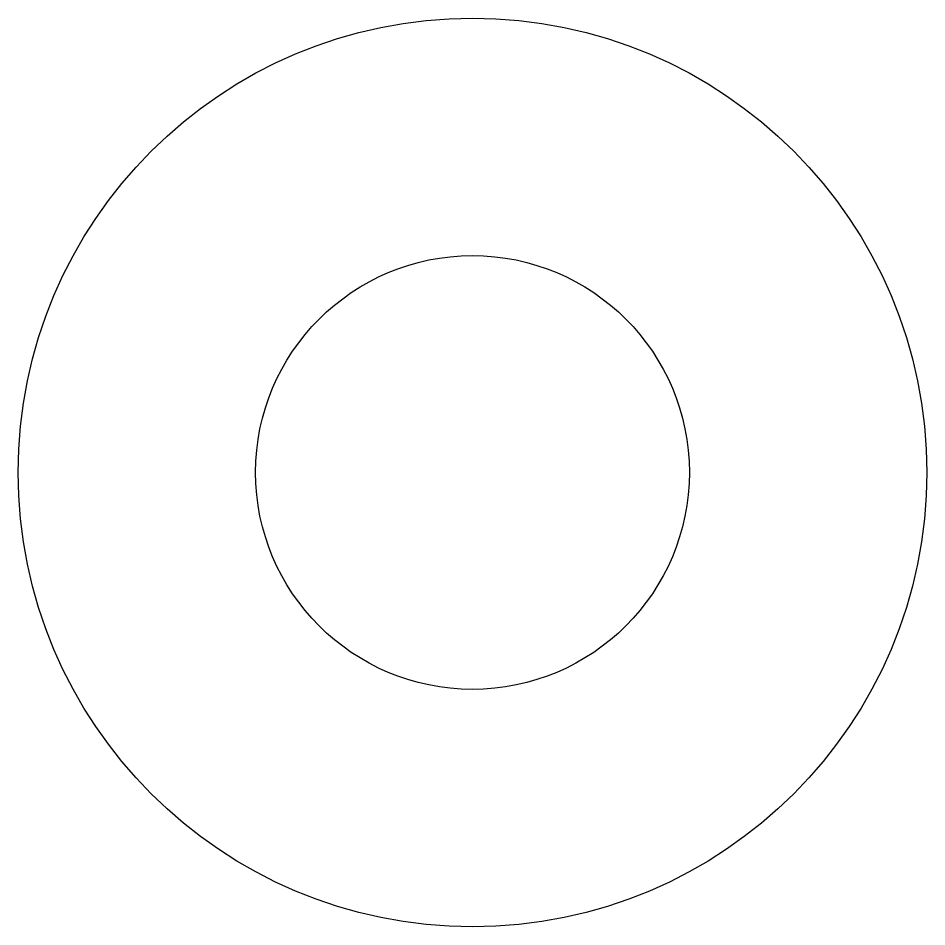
# Model space of a CAD drawing. Header units: inches. Extents: x 5112 to 5577, y 2542 to 3007.
import ezdxf

# ---------------------------------------------------------------- set-up
doc = ezdxf.new("R2010")
doc.units = ezdxf.units.IN
doc.header["$MEASUREMENT"] = 0

msp = doc.modelspace()

# ---------------------------------------------------------------- linework, layer by layer
for radius in [232.5, 111]:
    msp.add_circle((5344.99, 2774.34), radius)

doc.saveas('drawing.dxf')
